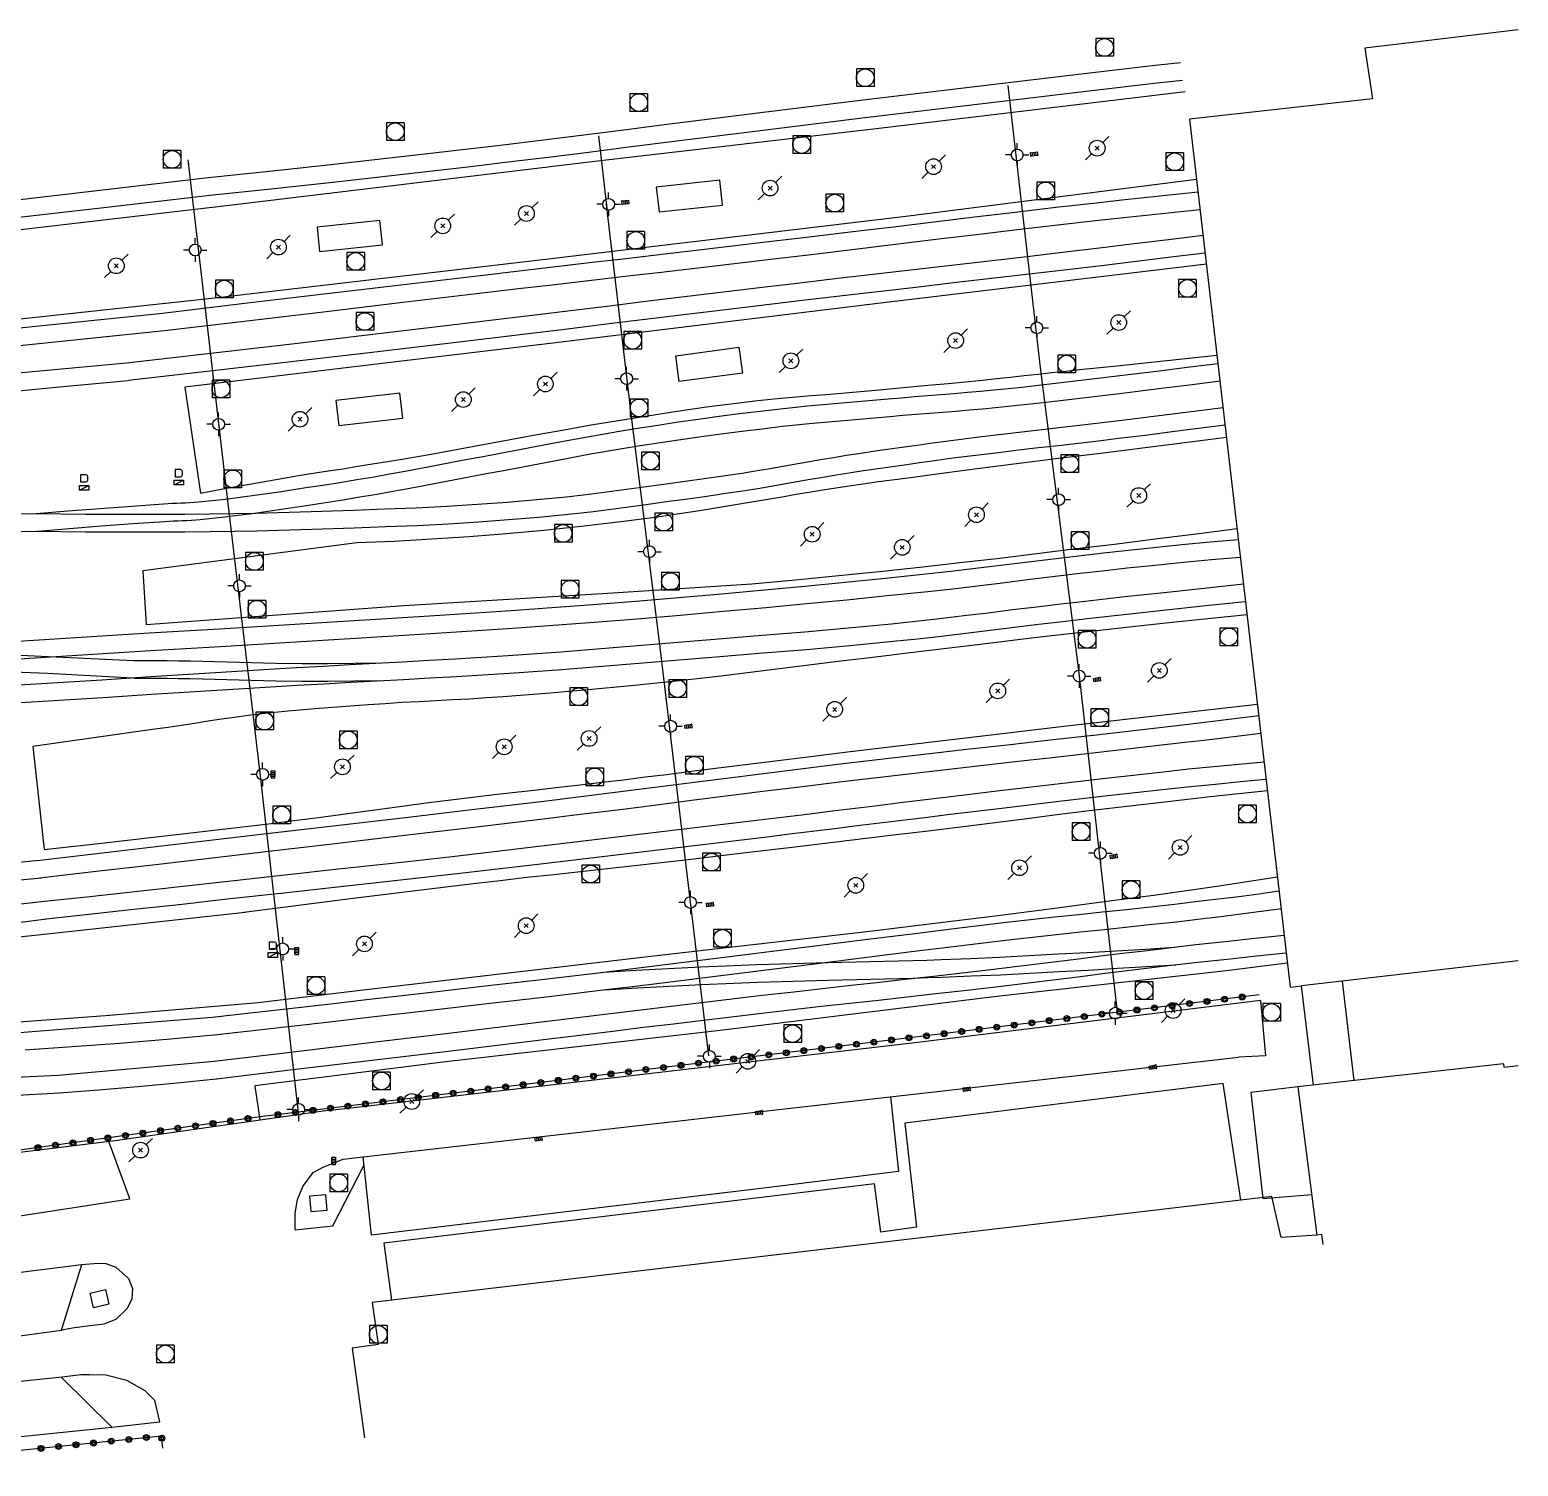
# Model space of a CAD drawing. Header units: millimetres. Extents: x 184000 to 185000, y 128098 to 129000.
# Drawn here: x 184873.6 to 185000, y 128729.7 to 128851.7 of the extents above; entities that cross this region are included whole.
import ezdxf

# ---------------------------------------------------------------- set-up
doc = ezdxf.new("R2010")
doc.units = ezdxf.units.MM
doc.layers.get('0').update_dxf_attribs({"linetype": 'CONTINUOUS'})
for name, color, linetype in [('W0006', 2, 'CONTINUOUS'), ('W0017', 7, 'CONTINUOUS'), ('W0101', 7, 'CONTINUOUS'), ('W0104', 1, 'CONTINUOUS'), ('W0323', 7, 'CONTINUOUS'), ('W0333', 7, 'CONTINUOUS'), ('W0401', 7, 'CONTINUOUS'), ('W0420', 7, 'CONTINUOUS'), ('W0438', 7, 'CONTINUOUS'), ('W0473', 7, 'CONTINUOUS'), ('W0610', 7, 'CONTINUOUS'), ('W0611', 7, 'CONTINUOUS'), ('W0700', 7, 'CONTINUOUS'), ('W0710', 7, 'CONTINUOUS'), ('W1102', 7, 'CONTINUOUS')]:
    doc.layers.add(name, color=color, linetype=linetype)

# ---------------------------------------------------------------- blocks, each defined once
blk = doc.blocks.new('T610')
for p, q in [((-0.500001, 0), (-1.000002, 0)), ((0, 0.500001), (0, 1.000002)), ((0.500001, 0), (1.000002, 0)), ((0, -0.500001), (0, -1.000002))]:
    blk.add_line(p, q)
blk.add_ellipse((0, 0), major_axis=(-0.353554, 0.353554), ratio=1, start_param=3.926990817, end_param=10.2101761242)
blk = doc.blocks.new('T473')
for p, q in [((-0.166667, 0.166667), (0.166667, -0.166667)), ((-0.166667, -0.166667), (0.166667, 0.166667)), ((0.500001, 0.500001), (1.000002, 1.000002)), ((-1.000002, -1.000002), (-0.500001, -0.500001))]:
    blk.add_line(p, q)
blk.add_ellipse((0, 0), major_axis=(0.471405, 0.471405), ratio=1, start_param=5.4977871438, end_param=11.780972451)
blk = doc.blocks.new('T420')
for p, q in [((0.75, 0.75), (-0.75, 0.75)), ((-0.75, 0.75), (-0.75, -0.75)), ((0.75, 0.75), (0.75, -0.75)), ((0.75, -0.75), (-0.75, -0.75))]:
    blk.add_line(p, q)
blk.add_ellipse((0, 0), major_axis=(-0.53, 0.53), ratio=1, start_param=3.926991, end_param=10.210176)
blk = doc.blocks.new('T401')
for p, q in [((-0.3, 0.3), (0, 0.3)), ((-0.3, -0.25), (-0.3, 0.3)), ((-0.3, 0.15), (0, 0.15)), ((-0.3, 0), (0, 0)), ((0, 0.3), (0, -0.25)), ((-0.3, -0.15), (0, -0.15)), ((-0.3, -0.25), (-0.3, -0.3)), ((-0.3, -0.3), (0, -0.3)), ((0, -0.3), (0, -0.25))]:
    blk.add_line(p, q)
blk = doc.blocks.new('T438')
for p, q in [((-0.4, 0.2), (0.4, 0.2)), ((-0.4, -0.2), (-0.4, 0.2)), ((0.15, 1.1), (-0.3, 1.1)), ((-0.3, 1.1), (-0.3, 0.5)), ((-0.3, 0.5), (0.15, 0.5)), ((0.3, 0.65), (0.3, 0.95)), ((0.4, 0.2), (0.4, -0.2))]:
    blk.add_line(p, q)
at = {"flags": 128}
for points in [[(-0.4, -0.2), (0.4, 0.2)], [(0.4, -0.2), (-0.4, -0.2)]]:
    blk.add_lwpolyline(points, dxfattribs=at)
for centre, major_axis, start_param, end_param in [((0.15, 0.95), (0.106, -0.106), 0.785398, 2.356194), ((0.15, 0.65), (0.106, 0.106), 3.926991, 5.497787)]:
    blk.add_ellipse(centre, major_axis=major_axis, ratio=1, start_param=start_param, end_param=end_param)
blk = doc.blocks.new('t323o')
at = {"color": 0, "linetype": 'Continuous'}
for radius in [0.25, 0.15]:
    blk.add_circle((0, 0), radius, dxfattribs=at)

msp = doc.modelspace()

# ---------------------------------------------------------------- linework, layer by layer
at = {"layer": 'W0006'}
for points in [[(184946.69, 128761.06), (184947.37, 128754.71), (184936.15, 128753.32), (184902.62, 128749.3), (184901.91, 128755.96)], [(184882.1, 128752.38), (184880.3, 128757.26)], [(184830.72, 128749.44), (184846.42, 128749.53), (184853.04, 128749.64), (184860.31, 128749.68), (184865.54, 128749.85), (184869.38, 128750.43), (184876.42, 128751.51), (184882.1, 128752.38)], [(184833.45, 128744.21), (184840.7, 128745.07), (184857.17, 128745.11), (184865.61, 128745.25), (184877.98, 128746.8)], [(184876.34, 128737.23), (184863.87, 128735.95), (184868.14, 128731.73), (184880.57, 128732.99)]]:
    msp.add_lwpolyline(points, dxfattribs=at)
at = {"layer": 'W0017'}
for points in [[(184899.11, 128759.91), (184921.52, 128762.49), (184948.75, 128765.65), (184968.92, 128768.12), (184978.11, 128769.25)], [(184978.11, 128769.24), (184978.54, 128764.54), (184976.23, 128764.42)], [(184901.91, 128755.96), (184976.23, 128764.42)], [(184899.11, 128759.91), (184880.85, 128757.32), (184865.29, 128755.41), (184864, 128755.23), (184862.03, 128755.15), (184857.4, 128755.07), (184841.2, 128755.1), (184828.43, 128755.03), (184793, 128754.85)], [(184896.13, 128749.76), (184896.14, 128751.17), (184896.32, 128752.32), (184896.79, 128753.42), (184897.66, 128754.62), (184898.56, 128755.09), (184900.2, 128755.74), (184901.91, 128755.96)], [(184831.99, 128739.06), (184839.11, 128739.71), (184846.55, 128739.96), (184860.78, 128739.95), (184866.33, 128740.01), (184872.51, 128740.72), (184876.29, 128741.23)]]:
    msp.add_lwpolyline(points, dxfattribs=at)
at = {"layer": 'W0101'}
for points in [[(185000, 128763.68), (184998.82, 128763.55), (184998.74, 128763.86), (184981.29, 128761.9), (184982.9, 128749.3)], [(184982.9, 128749.3), (184979.86, 128749.09), (184979.08, 128752.57), (184902.66, 128743.58), (184903.17, 128740.01), (184900.98, 128739.71), (184902.03, 128732.08)]]:
    msp.add_lwpolyline(points, dxfattribs=at)
at = {"layer": 'W0104'}
for points in [[(185000, 128851.66), (184986.98, 128850.11), (184987.63, 128845.8), (184972.09, 128844.07), (184980.63, 128770.35), (184981.59, 128770.46)], [(185000, 128772.6), (184981.59, 128770.46)], [(184982.6, 128762.05), (184981.59, 128770.46)], [(184986.08, 128762.44), (184985.07, 128770.86)], [(184976.44, 128752.26), (184974.94, 128762.19), (184947.92, 128758.82), (184948.9, 128749.98), (184945.88, 128749.55), (184945.34, 128753.67), (184903.67, 128748.62), (184904.31, 128743.77)], [(184981.29, 128761.9), (184977.3, 128761.42), (184978.3, 128752.42), (184982.46, 128752.74)]]:
    msp.add_lwpolyline(points, dxfattribs=at)
for points in [[(184932.19, 128838.88), (184926.8, 128838.29), (184927.03, 128836.19), (184932.42, 128836.78)], [(184903.32, 128835.48), (184897.99, 128834.91), (184898.21, 128832.84), (184903.54, 128833.41)], [(184928.45, 128823.98), (184933.82, 128824.7), (184934.11, 128822.51), (184928.74, 128821.79)], [(184905.02, 128820.81), (184899.59, 128820.18), (184899.84, 128818.05), (184905.27, 128818.67)]]:
    msp.add_lwpolyline(points, close=True, dxfattribs=at)
at = {"layer": 'W0323'}
for points in [[(184978, 128769.7), (184949.48, 128766.2), (184927.18, 128763.51), (184893.17, 128759.35)], [(184893.17, 128759.35), (184865.33, 128755.49), (184863.02, 128756.02), (184848.58, 128756.18), (184832.17, 128756.41), (184812.7, 128756.09), (184802.58, 128755.7), (184792.65, 128755.09), (184786.65, 128752.14)], [(184884.9, 128731.2), (184884.79, 128732.24), (184859.61, 128729.68)]]:
    msp.add_lwpolyline(points, dxfattribs=at)
at = {"layer": 'W0333'}
for points in [[(184899.32, 128750.08), (184901.98, 128755.26)], [(184896.13, 128749.76), (184899.32, 128750.08)], [(184877.98, 128746.8), (184879.36, 128746.91), (184880.05, 128746.9), (184880.9, 128746.57), (184881.98, 128745.62), (184882.31, 128744.78), (184882.27, 128743.86), (184881.82, 128743.03), (184880.9, 128742.14), (184879.89, 128741.73), (184878.71, 128741.6), (184877.38, 128741.42), (184876.29, 128741.23)], [(184876.29, 128741.23), (184878, 128746.8)], [(184876.28, 128737.22), (184880.57, 128732.99)], [(184884.63, 128733.44), (184884.2, 128735.27), (184883.4, 128736.09), (184881.82, 128736.96), (184880.06, 128737.42), (184878.66, 128737.45), (184877.93, 128737.43), (184876.34, 128737.23)], [(184880.57, 128732.99), (184884.63, 128733.44)]]:
    msp.add_lwpolyline(points, dxfattribs=at)
at = {"layer": 'W0420'}
for points in [[(184898.73, 128752.73), (184897.35, 128752.61), (184897.47, 128751.31), (184898.85, 128751.43)], [(184878.73, 128744.38), (184880.03, 128744.67), (184880.31, 128743.43), (184879, 128743.14)]]:
    msp.add_lwpolyline(points, close=True, dxfattribs=at)
at = {"layer": 'W0611'}
for points in [[(184956.64, 128846.92), (184959.38, 128823.22), (184962.72, 128796.79), (184965.93, 128768.23)], [(184922.62, 128836.48), (184921.92, 128842.67)], [(184887, 128840.63), (184890.23, 128812.87), (184893.15, 128788.3), (184896.36, 128759.94)], [(184931.27, 128764.52), (184927.15, 128798.99), (184924.67, 128819.05), (184922.58, 128836.82)]]:
    msp.add_lwpolyline(points, dxfattribs=at)
at = {"layer": 'W0700'}
for points in [[(184971.32, 128848.86), (184968.91, 128848.59), (184966.51, 128848.31), (184964.11, 128848.03), (184961.7, 128847.75), (184955.76, 128847.04), (184949.82, 128846.33), (184943.89, 128845.62), (184937.95, 128844.89), (184934.53, 128844.47), (184931.11, 128844.04), (184927.7, 128843.61), (184924.28, 128843.18), (184920.86, 128842.74), (184917.44, 128842.32), (184914.02, 128841.9), (184910.6, 128841.49), (184905.14, 128840.86), (184899.67, 128840.25), (184894.2, 128839.65), (184888.73, 128839.08)], [(184971.49, 128847.37), (184969.09, 128847.1), (184966.68, 128846.82), (184964.28, 128846.54), (184961.88, 128846.26), (184955.94, 128845.55), (184950, 128844.84), (184944.07, 128844.13), (184938.13, 128843.4), (184934.71, 128842.98), (184931.29, 128842.55), (184927.87, 128842.12), (184924.46, 128841.69), (184921.04, 128841.25), (184917.62, 128840.83), (184914.2, 128840.41), (184910.78, 128840), (184905.31, 128839.37), (184899.84, 128838.76), (184894.36, 128838.16), (184888.89, 128837.59)], [(184888.73, 128839.08), (184849.74, 128834.54), (184809.49, 128829.66), (184781.27, 128826.16), (184758.7, 128823.8), (184739.42, 128822.45), (184725.99, 128821.59), (184710.22, 128821.14), (184692.57, 128820.96), (184682.39, 128820.95), (184677.44, 128821.17)], [(184888.9, 128837.59), (184879.15, 128836.47), (184869.41, 128835.34), (184859.66, 128834.2), (184849.92, 128833.05), (184839.85, 128831.84), (184829.79, 128830.63), (184819.73, 128829.4), (184809.67, 128828.17), (184806.14, 128827.73), (184802.61, 128827.29), (184799.09, 128826.84), (184795.56, 128826.39), (184792.03, 128825.95), (184788.5, 128825.51), (184784.97, 128825.08), (184781.44, 128824.67)], [(184972.81, 128837.87), (184970.65, 128837.65), (184968.49, 128837.43), (184966.34, 128837.19), (184964.18, 128836.95), (184960.73, 128836.56), (184957.28, 128836.16), (184953.83, 128835.75), (184950.38, 128835.33), (184946.93, 128834.91), (184943.48, 128834.5), (184940.03, 128834.08), (184936.58, 128833.67), (184933.49, 128833.31), (184930.4, 128832.94), (184927.3, 128832.58), (184924.21, 128832.22), (184921.12, 128831.86), (184918.03, 128831.5), (184914.94, 128831.14), (184911.84, 128830.78), (184905.1, 128829.98), (184898.35, 128829.18), (184891.61, 128828.38), (184884.86, 128827.58)], [(184972.96, 128836.38), (184970.81, 128836.16), (184968.65, 128835.93), (184966.5, 128835.7), (184964.35, 128835.46), (184960.89, 128835.07), (184957.45, 128834.67), (184954, 128834.26), (184950.55, 128833.84), (184947.1, 128833.42), (184943.65, 128833.01), (184940.2, 128832.59), (184936.76, 128832.18), (184933.66, 128831.82), (184930.57, 128831.45), (184927.48, 128831.09), (184924.39, 128830.73), (184921.3, 128830.37), (184918.2, 128830.01), (184915.11, 128829.65), (184912.02, 128829.29), (184905.27, 128828.49), (184898.53, 128827.69), (184891.79, 128826.89), (184885.04, 128826.09)], [(184973.24, 128834.19), (184970.31, 128833.83), (184967.37, 128833.48), (184964.44, 128833.12), (184961.51, 128832.77), (184958.3, 128832.39), (184955.08, 128832.02), (184951.87, 128831.64), (184948.65, 128831.27), (184945.43, 128830.9), (184942.22, 128830.53), (184939, 128830.15), (184935.79, 128829.77), (184932.49, 128829.38), (184929.19, 128828.98), (184925.9, 128828.58), (184922.6, 128828.17), (184919.3, 128827.77), (184916, 128827.36), (184912.7, 128826.97), (184909.4, 128826.57), (184902.51, 128825.75), (184895.61, 128824.95), (184888.71, 128824.15), (184881.81, 128823.36)], [(184973.42, 128832.7), (184970.49, 128832.34), (184967.55, 128831.99), (184964.62, 128831.63), (184961.69, 128831.28), (184958.47, 128830.9), (184955.26, 128830.53), (184952.04, 128830.16), (184948.83, 128829.78), (184945.61, 128829.41), (184942.4, 128829.04), (184939.18, 128828.66), (184935.97, 128828.28), (184932.67, 128827.89), (184929.37, 128827.49), (184926.07, 128827.09), (184922.77, 128826.68), (184919.48, 128826.28), (184916.18, 128825.88), (184912.88, 128825.48), (184909.58, 128825.08), (184902.68, 128824.27), (184895.78, 128823.46), (184888.88, 128822.66), (184881.98, 128821.87)], [(184884.86, 128827.58), (184858.36, 128824.84), (184833.72, 128823.02), (184805.77, 128821.3), (184780, 128819.43), (184754.23, 128817.21), (184739.1, 128816.48), (184725.94, 128816.42), (184713.45, 128816.87), (184703.44, 128817.59), (184690.83, 128818.78), (184677.45, 128820.52)], [(184885.04, 128826.09), (184858.49, 128823.34), (184833.82, 128821.52), (184805.87, 128819.8), (184780.12, 128817.93), (184754.33, 128815.72), (184739.13, 128814.98), (184725.92, 128814.92), (184713.37, 128815.38), (184703.31, 128816.1), (184690.66, 128817.29), (184677.23, 128819.03)], [(184881.81, 128823.36), (184858.47, 128821.2), (184832.82, 128819.11), (184807.39, 128817.61), (184785.45, 128816.17), (184767.69, 128814.64), (184753.51, 128813.31), (184744.13, 128812.79), (184735.66, 128812.62), (184719.82, 128812.98), (184704.97, 128813.31), (184695.22, 128813.66), (184684.72, 128814.27), (184676.6, 128815.11)], [(184974.5, 128823.3), (184971.88, 128822.97), (184969.27, 128822.64), (184966.65, 128822.33), (184964.03, 128822.01), (184961.89, 128821.76), (184959.75, 128821.51), (184957.61, 128821.27), (184955.46, 128821.05), (184954.34, 128820.94), (184953.22, 128820.85), (184952.1, 128820.75), (184950.98, 128820.66), (184949.86, 128820.57), (184948.73, 128820.48), (184947.61, 128820.39), (184946.49, 128820.3), (184944.2, 128820.1), (184941.92, 128819.9), (184939.64, 128819.69), (184937.35, 128819.45), (184935.61, 128819.25), (184933.87, 128819.04), (184932.13, 128818.81), (184930.39, 128818.57), (184928.66, 128818.33), (184926.94, 128818.07), (184925.21, 128817.81), (184923.49, 128817.53), (184920.97, 128817.08), (184918.45, 128816.62), (184915.93, 128816.14), (184913.41, 128815.66), (184912.09, 128815.41), (184910.77, 128815.16), (184909.44, 128814.91), (184908.12, 128814.66), (184906.8, 128814.41), (184905.48, 128814.16), (184904.15, 128813.92), (184902.83, 128813.68), (184901.38, 128813.44), (184899.93, 128813.2), (184898.48, 128812.97), (184897.03, 128812.75), (184894.76, 128812.41), (184892.49, 128812.08), (184890.22, 128811.78), (184887.93, 128811.54), (184887.56, 128811.51), (184887.19, 128811.48), (184886.82, 128811.46), (184886.45, 128811.45), (184886.07, 128811.43), (184885.7, 128811.42), (184885.33, 128811.4), (184884.96, 128811.38), (184882.25, 128811.19), (184879.54, 128810.99), (184876.83, 128810.78), (184874.13, 128810.55)], [(184881.95, 128821.86), (184876.12, 128821.3), (184870.28, 128820.75), (184864.44, 128820.22), (184858.6, 128819.71), (184852.18, 128819.15), (184845.77, 128818.61), (184839.35, 128818.09), (184832.93, 128817.61), (184829.75, 128817.4), (184826.57, 128817.2), (184823.39, 128817.01), (184820.2, 128816.83), (184817.02, 128816.66), (184813.84, 128816.48), (184810.66, 128816.3), (184807.48, 128816.11), (184802, 128815.77), (184796.52, 128815.43), (184791.04, 128815.07), (184785.56, 128814.68), (184781.12, 128814.32)], [(184974.69, 128821.82), (184972.07, 128821.48), (184969.45, 128821.16), (184966.83, 128820.84), (184964.21, 128820.52), (184962.06, 128820.27), (184959.91, 128820.02), (184957.76, 128819.78), (184955.61, 128819.56), (184954.49, 128819.45), (184953.37, 128819.35), (184952.24, 128819.26), (184951.12, 128819.17), (184949.99, 128819.08), (184948.87, 128818.99), (184947.75, 128818.9), (184946.62, 128818.8), (184944.34, 128818.6), (184942.07, 128818.41), (184939.79, 128818.2), (184937.52, 128817.96), (184935.78, 128817.76), (184934.05, 128817.55), (184932.32, 128817.32), (184930.6, 128817.09), (184928.88, 128816.84), (184927.17, 128816.59), (184925.45, 128816.33), (184923.74, 128816.05), (184921.22, 128815.61), (184918.71, 128815.14), (184916.2, 128814.66), (184913.69, 128814.19), (184912.36, 128813.94), (184911.04, 128813.69), (184909.71, 128813.43), (184908.39, 128813.18), (184907.06, 128812.93), (184905.74, 128812.68), (184904.41, 128812.44), (184903.08, 128812.21), (184901.63, 128811.96), (184900.17, 128811.72), (184898.71, 128811.48), (184897.25, 128811.26), (184894.96, 128810.92), (184892.67, 128810.59), (184890.37, 128810.29), (184888.07, 128810.04), (184887.7, 128810.01), (184887.32, 128809.99), (184886.94, 128809.97), (184886.56, 128809.95), (184886.19, 128809.94), (184885.81, 128809.92), (184885.43, 128809.9), (184885.06, 128809.88), (184882.35, 128809.7), (184879.66, 128809.5), (184876.96, 128809.28), (184874.26, 128809.05)], [(184974.93, 128819.57), (184972.67, 128819.28), (184970.41, 128818.99), (184968.15, 128818.71), (184965.88, 128818.43), (184964.18, 128818.23), (184962.48, 128818.03), (184960.77, 128817.83), (184959.07, 128817.64), (184957.36, 128817.44), (184955.66, 128817.24), (184953.96, 128817.04), (184952.26, 128816.82), (184951.15, 128816.68), (184950.05, 128816.53), (184948.96, 128816.37), (184947.86, 128816.22), (184946.63, 128816.04), (184945.4, 128815.87), (184944.18, 128815.69), (184942.95, 128815.5), (184941.85, 128815.32), (184940.74, 128815.13), (184939.63, 128814.94), (184938.52, 128814.74), (184937.41, 128814.55), (184936.31, 128814.36), (184935.2, 128814.17), (184934.09, 128813.99), (184932.48, 128813.75), (184930.87, 128813.52), (184929.26, 128813.3), (184927.65, 128813.08), (184925.53, 128812.79), (184923.42, 128812.5), (184921.3, 128812.22), (184919.17, 128811.98), (184916.65, 128811.74), (184914.12, 128811.53), (184911.59, 128811.35), (184909.05, 128811.19), (184906.4, 128811.05), (184903.73, 128810.94), (184901.07, 128810.84), (184898.41, 128810.75), (184896.55, 128810.69), (184894.69, 128810.63), (184892.83, 128810.59), (184890.97, 128810.56), (184886.76, 128810.51), (184882.55, 128810.5), (184878.34, 128810.51), (184874.13, 128810.55)], [(184975.12, 128818.09), (184972.86, 128817.79), (184970.6, 128817.51), (184968.33, 128817.22), (184966.06, 128816.94), (184964.36, 128816.74), (184962.66, 128816.54), (184960.96, 128816.34), (184959.25, 128816.15), (184957.55, 128815.95), (184955.85, 128815.75), (184954.15, 128815.55), (184952.45, 128815.34), (184951.35, 128815.19), (184950.26, 128815.04), (184949.16, 128814.89), (184948.07, 128814.73), (184946.85, 128814.56), (184945.63, 128814.38), (184944.41, 128814.21), (184943.19, 128814.02), (184942.08, 128813.84), (184940.97, 128813.65), (184939.86, 128813.46), (184938.75, 128813.26), (184937.65, 128813.07), (184936.54, 128812.87), (184935.43, 128812.69), (184934.32, 128812.51), (184932.7, 128812.27), (184931.09, 128812.04), (184929.47, 128811.81), (184927.85, 128811.59), (184925.72, 128811.3), (184923.6, 128811.01), (184921.46, 128810.73), (184919.33, 128810.49), (184916.79, 128810.24), (184914.24, 128810.04), (184911.69, 128809.85), (184909.14, 128809.69), (184906.48, 128809.55), (184903.8, 128809.44), (184901.13, 128809.34), (184898.46, 128809.25), (184896.6, 128809.19), (184894.73, 128809.13), (184892.86, 128809.09), (184890.99, 128809.06), (184886.77, 128809.01), (184882.55, 128809), (184878.33, 128809.01), (184874.11, 128809.05)], [(184874.13, 128810.55), (184853.31, 128810.22), (184835.38, 128810.09), (184822.14, 128810.26), (184806.57, 128810.74), (184789.02, 128811.19), (184767.85, 128811.76), (184748.68, 128812.1), (184736.82, 128812.6)], [(184874.16, 128809.05), (184868.95, 128808.95)], [(184976.23, 128808.35), (184973.83, 128808.14), (184971.43, 128807.91), (184969.03, 128807.68), (184966.63, 128807.42), (184964.51, 128807.19), (184962.39, 128806.94), (184960.28, 128806.69), (184958.16, 128806.43), (184956.04, 128806.17), (184953.92, 128805.91), (184951.81, 128805.67), (184949.68, 128805.43), (184946.26, 128805.07), (184942.84, 128804.72), (184939.42, 128804.39), (184935.99, 128804.07), (184932.35, 128803.74), (184928.7, 128803.42), (184925.05, 128803.11), (184921.4, 128802.82), (184917.94, 128802.56), (184914.48, 128802.32), (184911.02, 128802.09), (184907.55, 128801.87), (184901.6, 128801.49), (184895.65, 128801.12), (184889.7, 128800.76), (184883.74, 128800.41)], [(184976.36, 128806.86), (184973.96, 128806.65), (184971.57, 128806.42), (184969.18, 128806.18), (184966.79, 128805.93), (184964.67, 128805.7), (184962.55, 128805.45), (184960.44, 128805.2), (184958.32, 128804.94), (184956.2, 128804.68), (184954.08, 128804.42), (184951.97, 128804.17), (184949.85, 128803.94), (184946.42, 128803.58), (184942.99, 128803.23), (184939.56, 128802.9), (184936.13, 128802.58), (184932.48, 128802.25), (184928.83, 128801.92), (184925.17, 128801.61), (184921.52, 128801.32), (184918.05, 128801.06), (184914.59, 128800.83), (184911.12, 128800.6), (184907.65, 128800.37), (184901.7, 128799.99), (184895.74, 128799.62), (184889.79, 128799.26), (184883.83, 128798.91)], [(184976.67, 128804.57), (184973.3, 128804.22), (184969.94, 128803.86), (184966.58, 128803.5), (184963.22, 128803.12), (184961.16, 128802.88), (184959.11, 128802.64), (184957.05, 128802.39), (184954.99, 128802.13), (184952.93, 128801.89), (184950.88, 128801.64), (184948.82, 128801.41), (184946.76, 128801.19), (184943.09, 128800.84), (184939.42, 128800.52), (184935.75, 128800.21), (184932.08, 128799.91), (184927.61, 128799.54), (184923.15, 128799.17), (184918.69, 128798.82), (184914.22, 128798.5), (184911.97, 128798.35), (184909.73, 128798.21), (184907.48, 128798.09), (184905.23, 128797.97), (184902.99, 128797.85), (184900.74, 128797.73), (184898.5, 128797.6), (184896.25, 128797.47), (184892.12, 128797.22), (184887.98, 128796.96), (184883.85, 128796.7), (184879.72, 128796.43)], [(184976.82, 128803.08), (184973.46, 128802.73), (184970.1, 128802.37), (184966.75, 128802), (184963.39, 128801.63), (184961.33, 128801.39), (184959.27, 128801.15), (184957.21, 128800.9), (184955.15, 128800.64), (184953.09, 128800.39), (184951.03, 128800.15), (184948.97, 128799.92), (184946.91, 128799.7), (184943.23, 128799.34), (184939.56, 128799.02), (184935.88, 128798.72), (184932.2, 128798.42), (184927.73, 128798.04), (184923.26, 128797.67), (184918.79, 128797.32), (184914.32, 128797), (184912.07, 128796.85), (184909.83, 128796.72), (184907.58, 128796.59), (184905.33, 128796.47), (184903.08, 128796.35), (184900.83, 128796.23), (184898.59, 128796.1), (184896.34, 128795.97), (184892.21, 128795.72), (184888.08, 128795.47), (184883.94, 128795.2), (184879.81, 128794.94)], [(184883.74, 128800.41), (184851.65, 128798.39), (184829.77, 128796.94), (184808.54, 128795.7), (184787.05, 128794.46), (184763.05, 128792.95), (184749.81, 128792.36), (184738.81, 128792.22), (184727.85, 128792.58), (184713.61, 128793.64)], [(184883.83, 128798.91), (184851.75, 128796.89), (184829.87, 128795.44), (184808.62, 128794.2), (184787.14, 128792.97), (184763.13, 128791.45), (184749.86, 128790.86), (184738.8, 128790.72), (184727.77, 128791.08), (184713.47, 128792.15)], [(184882.43, 128798.08), (184867.92, 128798.75), (184863.02, 128798.77), (184856.76, 128798.71)], [(184903.3, 128797.87), (184901.1, 128797.84), (184898.89, 128797.83), (184896.69, 128797.83), (184894.49, 128797.85), (184893.45, 128797.87), (184892.42, 128797.89), (184891.38, 128797.92), (184890.35, 128797.95), (184889.31, 128797.98), (184888.28, 128798.01), (184887.24, 128798.03), (184886.21, 128798.05), (184885.26, 128798.07), (184884.32, 128798.07), (184883.38, 128798.08), (184882.43, 128798.08)], [(184882.33, 128796.59), (184878.72, 128796.81), (184875.11, 128796.99), (184871.5, 128797.14), (184867.88, 128797.25), (184866.67, 128797.27), (184865.45, 128797.28), (184864.24, 128797.27), (184863.02, 128797.27), (184861.46, 128797.26), (184859.9, 128797.25), (184858.34, 128797.23), (184856.78, 128797.21)], [(184903.32, 128796.37), (184901.11, 128796.34), (184898.9, 128796.33), (184896.69, 128796.33), (184894.47, 128796.35), (184893.44, 128796.37), (184892.4, 128796.39), (184891.36, 128796.42), (184890.33, 128796.45), (184889.29, 128796.48), (184888.26, 128796.51), (184887.22, 128796.53), (184886.18, 128796.55), (184885.25, 128796.57), (184884.31, 128796.57), (184883.37, 128796.58), (184882.43, 128796.58)], [(184879.72, 128796.43), (184861.47, 128795.32), (184836.56, 128793.71), (184812.83, 128792.34), (184795.59, 128791.15), (184775.03, 128789.83), (184751.63, 128788.41), (184740.07, 128787.87), (184728.25, 128787.44), (184715.62, 128787.69), (184705.2, 128788.3), (184698.48, 128789.01), (184694.01, 128789.38)], [(184879.81, 128794.94), (184861.57, 128793.83), (184836.65, 128792.22), (184812.92, 128790.85), (184795.69, 128789.65), (184775.12, 128788.33), (184751.71, 128786.91), (184740.13, 128786.37), (184728.26, 128785.94), (184715.56, 128786.19), (184705.08, 128786.8), (184698.34, 128787.51), (184693.9, 128787.89)], [(184977.96, 128793.39), (184976.35, 128793.19), (184974.73, 128793), (184973.12, 128792.81), (184971.5, 128792.62), (184967.84, 128792.19), (184964.17, 128791.77), (184960.51, 128791.36), (184956.84, 128790.94), (184953.18, 128790.53), (184949.51, 128790.11), (184945.85, 128789.69), (184942.19, 128789.26), (184939.04, 128788.87), (184935.89, 128788.48), (184932.75, 128788.09), (184929.6, 128787.69), (184926.45, 128787.29), (184923.31, 128786.89), (184920.16, 128786.5), (184917.02, 128786.11), (184911.13, 128785.41), (184905.24, 128784.72), (184899.36, 128784.03), (184893.47, 128783.35), (184888.66, 128782.78), (184883.85, 128782.22), (184879.04, 128781.66), (184874.23, 128781.1)], [(184978.14, 128791.9), (184976.53, 128791.7), (184974.91, 128791.51), (184973.29, 128791.32), (184971.68, 128791.13), (184968.01, 128790.7), (184964.35, 128790.28), (184960.68, 128789.87), (184957.02, 128789.46), (184953.36, 128789.04), (184949.69, 128788.62), (184946.03, 128788.2), (184942.37, 128787.77), (184939.22, 128787.38), (184936.07, 128786.99), (184932.93, 128786.6), (184929.78, 128786.2), (184926.63, 128785.8), (184923.49, 128785.4), (184920.34, 128785.01), (184917.2, 128784.62), (184911.31, 128783.92), (184905.42, 128783.23), (184899.53, 128782.54), (184893.64, 128781.86), (184888.84, 128781.29), (184884.03, 128780.73), (184879.22, 128780.17), (184874.41, 128779.61)], [(184978.41, 128789.48), (184976.28, 128789.28), (184974.14, 128789.08), (184972.01, 128788.86), (184969.87, 128788.63), (184965.24, 128788.12), (184960.6, 128787.58), (184955.97, 128787.02), (184951.34, 128786.47), (184949.43, 128786.24), (184947.51, 128786), (184945.6, 128785.77), (184943.68, 128785.53), (184941.77, 128785.3), (184939.85, 128785.06), (184937.94, 128784.83), (184936.02, 128784.6), (184929.38, 128783.8), (184922.74, 128783), (184916.1, 128782.22), (184909.45, 128781.44), (184904.64, 128780.9), (184899.82, 128780.37), (184895.01, 128779.84), (184890.19, 128779.31), (184886.36, 128778.88), (184882.52, 128778.46), (184878.68, 128778.04), (184874.85, 128777.62)], [(184978.55, 128787.99), (184976.42, 128787.79), (184974.29, 128787.58), (184972.16, 128787.37), (184970.03, 128787.14), (184965.4, 128786.63), (184960.77, 128786.09), (184956.15, 128785.53), (184951.52, 128784.98), (184949.61, 128784.75), (184947.69, 128784.52), (184945.77, 128784.28), (184943.86, 128784.05), (184941.94, 128783.81), (184940.03, 128783.57), (184938.11, 128783.34), (184936.2, 128783.11), (184929.56, 128782.31), (184922.91, 128781.51), (184916.27, 128780.73), (184909.62, 128779.95), (184904.81, 128779.41), (184899.99, 128778.87), (184895.17, 128778.35), (184890.36, 128777.82), (184886.52, 128777.39), (184882.68, 128776.97), (184878.85, 128776.55), (184875.01, 128776.13)], [(184874.4, 128781.11), (184868.54, 128780.54)], [(184874.55, 128779.62), (184868.68, 128779.04)], [(184874.85, 128777.62), (184855, 128775.4), (184842.85, 128774.53), (184832.54, 128774.09), (184819.09, 128773.59), (184804.93, 128773.62), (184794.22, 128773.84), (184778.71, 128774.43), (184760.05, 128775.18), (184738.81, 128776.17), (184720.14, 128776.89)], [(184979.68, 128778.5), (184977.97, 128778.27), (184976.26, 128778.04), (184974.55, 128777.82), (184972.83, 128777.62), (184970.8, 128777.38), (184968.77, 128777.16), (184966.73, 128776.94), (184964.69, 128776.72), (184962.66, 128776.51), (184960.62, 128776.3), (184958.59, 128776.08), (184956.55, 128775.85), (184952.54, 128775.37), (184948.52, 128774.87), (184944.51, 128774.37), (184940.5, 128773.87), (184938.23, 128773.58), (184935.96, 128773.3), (184933.69, 128773.01), (184931.42, 128772.73), (184929.15, 128772.44), (184926.88, 128772.16), (184924.6, 128771.88), (184922.33, 128771.61), (184917.3, 128771.01), (184912.26, 128770.43), (184907.22, 128769.85), (184902.18, 128769.27), (184898.9, 128768.89), (184895.63, 128768.52), (184892.35, 128768.15), (184889.08, 128767.77)], [(184979.89, 128777.01), (184978.17, 128776.78), (184976.45, 128776.55), (184974.73, 128776.34), (184973.01, 128776.13), (184970.98, 128775.89), (184968.94, 128775.67), (184966.91, 128775.45), (184964.87, 128775.23), (184962.83, 128775.02), (184960.8, 128774.81), (184958.76, 128774.59), (184956.72, 128774.35), (184952.71, 128773.88), (184948.7, 128773.38), (184944.69, 128772.88), (184940.68, 128772.38), (184938.41, 128772.09), (184936.14, 128771.81), (184933.87, 128771.52), (184931.6, 128771.24), (184929.33, 128770.95), (184927.06, 128770.67), (184924.78, 128770.39), (184922.51, 128770.12), (184917.47, 128769.52), (184912.43, 128768.94), (184907.39, 128768.36), (184902.35, 128767.78), (184899.07, 128767.4), (184895.8, 128767.03), (184892.52, 128766.66), (184889.25, 128766.28)], [(184875.04, 128776.13), (184870.08, 128775.5)], [(184980.12, 128774.74), (184977.62, 128774.48), (184975.11, 128774.21), (184972.61, 128773.94), (184970.11, 128773.65), (184968.25, 128773.43), (184966.38, 128773.21), (184964.52, 128772.98), (184962.66, 128772.74), (184960.79, 128772.51), (184958.93, 128772.28), (184957.06, 128772.05), (184955.2, 128771.82), (184952.78, 128771.54), (184950.35, 128771.27), (184947.93, 128771), (184945.5, 128770.73), (184943.08, 128770.47), (184940.65, 128770.2), (184938.23, 128769.92), (184935.8, 128769.64), (184933.22, 128769.34), (184930.65, 128769.03), (184928.07, 128768.72), (184925.49, 128768.41), (184922.92, 128768.09), (184920.34, 128767.78), (184917.77, 128767.46), (184915.19, 128767.15), (184908.71, 128766.37), (184902.23, 128765.59), (184895.74, 128764.82), (184889.26, 128764.04)], [(184980.27, 128773.25), (184977.77, 128772.99), (184975.28, 128772.72), (184972.78, 128772.45), (184970.28, 128772.16), (184968.42, 128771.94), (184966.55, 128771.72), (184964.69, 128771.49), (184962.83, 128771.25), (184960.97, 128771.02), (184959.1, 128770.79), (184957.24, 128770.56), (184955.38, 128770.34), (184952.95, 128770.05), (184950.53, 128769.78), (184948.1, 128769.51), (184945.68, 128769.24), (184943.25, 128768.98), (184940.82, 128768.71), (184938.4, 128768.43), (184935.98, 128768.15), (184933.4, 128767.85), (184930.82, 128767.54), (184928.25, 128767.23), (184925.67, 128766.92), (184923.1, 128766.6), (184920.52, 128766.29), (184917.94, 128765.97), (184915.37, 128765.66), (184908.89, 128764.88), (184902.4, 128764.1), (184895.92, 128763.33), (184889.44, 128762.55)], [(184970.83, 128773.73), (184968.35, 128773.57), (184965.88, 128773.42), (184963.4, 128773.28), (184960.92, 128773.15), (184958.44, 128773.02), (184955.95, 128772.89), (184953.47, 128772.77), (184950.98, 128772.68), (184949.78, 128772.63), (184948.58, 128772.6), (184947.38, 128772.57), (184946.18, 128772.54), (184944.98, 128772.52), (184943.77, 128772.49), (184942.57, 128772.46), (184941.37, 128772.43), (184939.36, 128772.37), (184937.34, 128772.31), (184935.33, 128772.25), (184933.32, 128772.17), (184930.57, 128772.05), (184927.83, 128771.92), (184925.09, 128771.77), (184922.35, 128771.61)], [(184970.93, 128772.23), (184968.45, 128772.08), (184965.96, 128771.93), (184963.48, 128771.78), (184961, 128771.65), (184958.51, 128771.52), (184956.02, 128771.39), (184953.53, 128771.28), (184951.04, 128771.18), (184949.84, 128771.14), (184948.63, 128771.1), (184947.43, 128771.07), (184946.23, 128771.04), (184945.02, 128771.02), (184943.82, 128770.99), (184942.62, 128770.96), (184941.42, 128770.93), (184939.41, 128770.87), (184937.4, 128770.82), (184935.39, 128770.75), (184933.38, 128770.67), (184930.64, 128770.55), (184927.91, 128770.42), (184925.17, 128770.27), (184922.44, 128770.11)], [(184889.08, 128767.77), (184873.1, 128766.51), (184860.31, 128765.9), (184842.86, 128765.77), (184829.94, 128765.94), (184810.48, 128766.33), (184786.74, 128766.73), (184757.2, 128767.37), (184728.59, 128767.96), (184705.33, 128768.29), (184694.41, 128768.59), (184680.16, 128769.09)], [(184889.22, 128766.28), (184885.22, 128765.92), (184881.21, 128765.58), (184877.2, 128765.28), (184873.19, 128765.01)], [(184889.26, 128764.04), (184876.01, 128762.87), (184859.65, 128762.1), (184842.56, 128761.92), (184829.82, 128762.14), (184805.8, 128762.66), (184783.64, 128762.91), (184755.35, 128763.55), (184728.2, 128764.2), (184706.36, 128764.58), (184678.19, 128765.36)], [(184889.42, 128762.55), (184886.1, 128762.2), (184882.77, 128761.89), (184879.44, 128761.61), (184876.11, 128761.37), (184872.01, 128761.12)]]:
    msp.add_lwpolyline(points, dxfattribs=at)
at = {"layer": 'W0710'}
for points in [[(184971.72, 128846.39), (184965.83, 128845.7), (184945.95, 128843.3), (184921.58, 128840.47), (184890.78, 128836.77)], [(184889.3, 128828.91), (184917.4, 128832.17), (184948, 128835.84), (184972.68, 128838.99)], [(184890.78, 128836.77), (184871.36, 128834.51), (184847.5, 128831.63), (184824.3, 128828.86), (184809.18, 128827.06), (184800, 128825.92)], [(184973.52, 128831.76), (184945.39, 128828.38), (184918.48, 128825.12), (184906.11, 128823.64), (184886.76, 128821.32)], [(184800.58, 128821.76), (184804.72, 128821.93), (184818.34, 128822.87), (184835.6, 128824.04), (184848.33, 128824.87), (184863.84, 128826.14), (184889.3, 128828.91)], [(184888.08, 128812.32), (184889.85, 128812.65), (184891.61, 128812.97), (184893.38, 128813.28), (184895.14, 128813.59), (184896.4, 128813.8), (184897.66, 128814), (184898.92, 128814.2), (184900.18, 128814.39), (184901.44, 128814.59), (184902.7, 128814.79), (184903.96, 128814.99), (184905.22, 128815.2), (184907.52, 128815.6), (184909.81, 128816.01), (184912.1, 128816.43), (184914.39, 128816.86), (184916.68, 128817.28), (184918.97, 128817.7), (184921.26, 128818.1), (184923.55, 128818.49), (184926.06, 128818.89), (184928.56, 128819.28), (184931.07, 128819.64), (184933.59, 128819.96), (184935.18, 128820.15), (184936.77, 128820.31), (184938.37, 128820.46), (184939.96, 128820.6), (184941.56, 128820.73), (184943.15, 128820.87), (184944.75, 128821), (184946.34, 128821.15), (184948.09, 128821.31), (184949.85, 128821.47), (184951.6, 128821.63), (184953.35, 128821.8), (184954.52, 128821.92), (184955.7, 128822.04), (184956.87, 128822.17), (184958.05, 128822.29), (184959.22, 128822.42), (184960.39, 128822.55), (184961.57, 128822.68), (184962.74, 128822.8), (184965.66, 128823.11), (184968.58, 128823.42), (184971.5, 128823.72), (184974.41, 128824.03)], [(184886.76, 128821.32), (184888.08, 128812.32)], [(184975.22, 128817.03), (184972.55, 128816.7), (184969.88, 128816.36), (184967.2, 128816.03), (184964.53, 128815.69), (184960.95, 128815.25), (184957.38, 128814.8), (184953.81, 128814.35), (184950.23, 128813.88), (184947.95, 128813.57), (184945.67, 128813.26), (184943.39, 128812.93), (184941.12, 128812.58), (184940.25, 128812.45), (184939.39, 128812.3), (184938.52, 128812.16), (184937.66, 128812.01), (184936.79, 128811.86), (184935.93, 128811.71), (184935.06, 128811.57), (184934.2, 128811.43), (184932.33, 128811.12), (184930.46, 128810.81), (184928.58, 128810.52), (184926.71, 128810.25), (184923.56, 128809.85), (184920.41, 128809.48), (184917.25, 128809.15), (184914.09, 128808.86), (184910.91, 128808.61), (184907.73, 128808.4), (184904.54, 128808.22), (184901.36, 128808.09)], [(184934.92, 128804.6), (184938.62, 128804.95), (184942.31, 128805.31), (184946, 128805.69), (184949.69, 128806.09), (184952.83, 128806.44), (184955.97, 128806.8), (184959.11, 128807.18), (184962.24, 128807.57), (184965.71, 128807.99), (184969.18, 128808.43), (184972.65, 128808.87), (184976.12, 128809.32)], [(184901.36, 128808.09), (184883.2, 128805.72), (184883.48, 128801.16), (184905.37, 128802.77), (184922.24, 128803.79), (184934.92, 128804.6)], [(184976.97, 128801.98), (184973.64, 128801.65), (184970.32, 128801.3), (184967, 128800.94), (184963.68, 128800.57), (184958.88, 128800.02), (184954.08, 128799.44), (184949.29, 128798.86), (184944.49, 128798.28), (184942.46, 128798.03), (184940.43, 128797.78), (184938.39, 128797.53), (184936.36, 128797.27), (184934.33, 128797.02), (184932.3, 128796.78), (184930.26, 128796.55), (184928.23, 128796.32), (184924.63, 128795.96), (184921.02, 128795.62), (184917.41, 128795.3), (184913.8, 128795.02), (184912.37, 128794.92), (184910.94, 128794.83), (184909.5, 128794.75), (184908.07, 128794.67), (184906.63, 128794.6), (184905.2, 128794.52), (184903.77, 128794.43), (184902.33, 128794.33), (184900.06, 128794.17), (184897.8, 128793.99), (184895.53, 128793.79), (184893.27, 128793.56), (184892.13, 128793.42), (184890.99, 128793.27), (184889.86, 128793.11), (184888.73, 128792.94), (184887.59, 128792.76), (184886.46, 128792.59), (184885.33, 128792.42), (184884.2, 128792.26), (184881.61, 128791.89), (184879.02, 128791.52), (184876.43, 128791.16), (184873.84, 128790.8)], [(184874.8, 128782.05), (184879.69, 128782.59), (184884.58, 128783.14), (184889.47, 128783.71), (184894.36, 128784.3), (184896.24, 128784.54), (184898.11, 128784.78), (184899.99, 128785.03), (184901.86, 128785.28), (184903.74, 128785.54), (184905.61, 128785.79), (184907.49, 128786.03), (184909.36, 128786.27), (184911.19, 128786.49), (184913.02, 128786.71), (184914.85, 128786.92), (184916.68, 128787.13), (184918.51, 128787.34), (184920.34, 128787.55), (184922.17, 128787.77), (184924, 128787.98), (184925.84, 128788.21), (184927.69, 128788.43), (184929.53, 128788.66), (184931.37, 128788.89), (184933.22, 128789.13), (184935.06, 128789.36), (184936.9, 128789.58), (184938.75, 128789.81), (184943.05, 128790.33), (184947.35, 128790.85), (184951.65, 128791.37), (184955.95, 128791.87), (184961.42, 128792.51), (184966.9, 128793.14), (184972.37, 128793.76), (184977.85, 128794.38)], [(184873.84, 128790.8), (184874.8, 128782.05)], [(184978.7, 128787.02), (184976.27, 128786.77), (184973.85, 128786.51), (184971.43, 128786.25), (184969.01, 128785.97), (184966.28, 128785.65), (184963.55, 128785.32), (184960.81, 128784.99), (184958.08, 128784.64), (184955.35, 128784.3), (184952.62, 128783.96), (184949.89, 128783.62), (184947.16, 128783.29), (184942.75, 128782.75), (184938.33, 128782.22), (184933.92, 128781.7), (184929.5, 128781.18), (184927.22, 128780.92), (184924.94, 128780.67), (184922.66, 128780.41), (184920.37, 128780.16), (184918.09, 128779.91), (184915.81, 128779.66), (184913.53, 128779.4), (184911.25, 128779.13), (184906.37, 128778.54), (184901.5, 128777.94), (184896.63, 128777.33), (184891.76, 128776.7)], [(184892.98, 128769.07), (184901.19, 128770.04), (184909.41, 128771), (184917.63, 128771.97), (184925.84, 128772.93), (184929.06, 128773.3), (184932.29, 128773.67), (184935.51, 128774.04), (184938.73, 128774.41), (184941.95, 128774.78), (184945.17, 128775.15), (184948.39, 128775.54), (184951.61, 128775.93), (184956.02, 128776.48), (184960.43, 128777.04), (184964.84, 128777.62), (184969.25, 128778.21), (184971.82, 128778.58), (184974.4, 128778.95), (184976.97, 128779.33), (184979.54, 128779.72)], [(184891.88, 128776.71), (184876.11, 128774.97), (184861.04, 128773.35), (184852.11, 128772.6)], [(184980.39, 128772.39), (184975.21, 128771.76), (184955.73, 128769.56), (184932.23, 128766.68), (184908.93, 128764.02), (184892.71, 128761.97)], [(184852.41, 128766.66), (184864.89, 128766.85), (184880.02, 128767.94), (184892.98, 128769.07)], [(184892.71, 128761.95), (184893.13, 128759.1)]]:
    msp.add_lwpolyline(points, dxfattribs=at)
at = {"layer": 'W1102'}
msp.add_lwpolyline([(184983.42, 128748.5), (184983.33, 128749.35), (184982.9, 128749.3)], dxfattribs=at)

# ---------------------------------------------------------------- block references
at = {"layer": 'W0323'}
for p, rotation in [((184969.11, 128768.6), 186.9907493157455), ((184970.6, 128768.79), 186.9907493157455), ((184972.08, 128768.97), 186.9907493157455), ((184973.57, 128769.15), 186.9907493157455), ((184975.06, 128769.33), 186.9907493157455), ((184976.55, 128769.52), 186.9907493157455), ((184958.69, 128767.33), 186.9907493157455), ((184960.17, 128767.51), 186.9907493157455), ((184961.66, 128767.69), 186.9907493157455), ((184963.15, 128767.87), 186.9907493157455), ((184964.64, 128768.06), 186.9907493157455), ((184966.13, 128768.24), 186.9907493157455), ((184967.62, 128768.42), 186.9907493157455), ((184948.26, 128766.05), 186.8737761938362), ((184949.75, 128766.23), 186.9907493157455), ((184951.24, 128766.41), 186.9907493157455), ((184952.73, 128766.6), 186.9907493157455), ((184954.22, 128766.78), 186.9907493157455), ((184955.71, 128766.96), 186.9907493157455), ((184957.2, 128767.14), 186.9907493157455), ((184937.84, 128764.79), 186.8737761938362), ((184939.33, 128764.97), 186.8737761938362), ((184940.82, 128765.15), 186.8737761938362), ((184942.31, 128765.33), 186.8737761938362), ((184943.8, 128765.51), 186.8737761938362), ((184945.28, 128765.69), 186.8737761938362), ((184946.77, 128765.87), 186.8737761938362), ((184927.41, 128763.54), 186.8737761938362), ((184928.9, 128763.72), 186.8737761938362), ((184930.39, 128763.9), 186.8737761938362), ((184931.88, 128764.08), 186.8737761938362), ((184933.37, 128764.26), 186.8737761938362), ((184934.86, 128764.43), 186.8737761938362), ((184936.35, 128764.61), 186.8737761938362), ((184916.99, 128762.26), 186.9736051786143), ((184918.48, 128762.45), 186.9736051786143), ((184919.97, 128762.63), 186.9736051786143), ((184921.46, 128762.81), 186.9736051786143), ((184922.95, 128762.99), 186.9736051786143), ((184924.44, 128763.17), 186.9736051786143), ((184925.92, 128763.36), 186.9736051786143), ((184906.57, 128760.99), 186.9736051786143), ((184908.06, 128761.17), 186.9736051786143), ((184909.55, 128761.35), 186.9736051786143), ((184911.04, 128761.53), 186.9736051786143), ((184912.52, 128761.72), 186.9736051786143), ((184914.01, 128761.9), 186.9736051786143), ((184915.5, 128762.08), 186.9736051786143), ((184896.15, 128759.71), 186.9736051786143), ((184897.64, 128759.9), 186.9736051786143), ((184899.12, 128760.08), 186.9736051786143), ((184900.61, 128760.26), 186.9736051786143), ((184902.1, 128760.44), 186.9736051786143), ((184903.59, 128760.62), 186.9736051786143), ((184905.08, 128760.81), 186.9736051786143), ((184886.17, 128758.38), 187.898020183163), ((184887.66, 128758.58), 187.898020183163), ((184889.15, 128758.79), 187.898020183163), ((184890.63, 128759), 187.898020183163), ((184892.12, 128759.2), 187.898020183163), ((184894.66, 128759.53), 186.9736051786143), ((184877.26, 128757.14), 187.898020183163), ((184878.75, 128757.35), 187.898020183163), ((184880.23, 128757.55), 187.898020183163), ((184881.72, 128757.76), 187.898020183163), ((184883.2, 128757.97), 187.898020183163), ((184884.69, 128758.17), 187.898020183163), ((184874.29, 128756.73), 187.898020183163), ((184875.77, 128756.94), 187.898020183163), ((184882, 128731.95), 185.8123468076279), ((184883.49, 128732.11), 185.8123468076279), ((184884.81, 128732.05), 95.91420506350303), ((184874.54, 128731.19), 185.8123468076279), ((184876.03, 128731.35), 185.8123468076279), ((184877.52, 128731.5), 185.8123468076279), ((184879.01, 128731.65), 185.8123468076279), ((184880.51, 128731.8), 185.8123468076279)]:
    msp.add_blockref('t323o', p, dxfattribs=dict(at, rotation=rotation))
at = {"layer": 'W0401'}
for p, rotation in [((184958.89, 128840.96), 277.1414793671471), ((184924.18, 128836.86), 276.0019784173464), ((184964.21, 128796.63), 101.0443332423952), ((184929.52, 128792.65), 97.09162080743874), ((184965.63, 128781.61), 99.40877614374395), ((184931.36, 128777.52), 97.09162080743874), ((184968.95, 128763.71), 99.6851529183194), ((184953.15, 128761.84), 97.15779168011792), ((184935.51, 128759.84), 97.07705884412837), ((184916.79, 128757.62), 96.989222611402)]:
    msp.add_blockref('T401', p, dxfattribs=dict(at, rotation=rotation))
for p in [(184894.4, 128788.44), (184896.4, 128773.44), (184899.55, 128755.61)]:
    msp.add_blockref('T401', p, dxfattribs=at)
at = {"layer": 'W0420'}
for p in [(184964.87, 128850.16), (184944.54, 128847.59), (184925.31, 128845.48), (184904.63, 128843.01), (184939.14, 128841.92), (184885.68, 128840.66), (184970.83, 128840.45), (184959.86, 128837.98), (184941.96, 128836.94), (184925.06, 128833.77), (184901.27, 128831.99), (184890.1, 128829.65), (184971.91, 128829.7), (184902.05, 128826.89), (184924.79, 128825.3), (184961.65, 128823.27), (184889.82, 128821.16), (184925.33, 128819.55), (184926.29, 128815.05), (184961.91, 128814.81), (184890.83, 128813.52), (184927.43, 128809.85), (184918.89, 128808.89), (184962.77, 128808.27), (184892.67, 128806.52), (184928, 128804.81), (184919.48, 128804.15), (184892.88, 128802.45), (184963.38, 128799.91), (184975.42, 128800.1), (184920.2, 128795.02), (184928.6, 128795.72), (184964.45, 128793.24), (184893.53, 128792.96), (184900.64, 128791.36), (184921.57, 128788.21), (184930.02, 128789.2), (184894.98, 128784.97), (184977, 128785.07), (184962.88, 128783.56), (184931.48, 128780.98), (184921.22, 128779.97), (184967.12, 128778.63), (184932.42, 128774.5), (184897.9, 128770.49), (184968.22, 128770.07), (184979.05, 128768.21), (184938.37, 128766.41), (184903.46, 128762.4), (184899.83, 128753.74), (184903.19, 128740.87), (184885.1, 128739.2)]:
    msp.add_blockref('T420', p, dxfattribs=at)
at = {"layer": 'W0438'}
for p in [(184886.25, 128813.21), (184878.21, 128812.77), (184894.23, 128773.09)]:
    msp.add_blockref('T438', p, dxfattribs=at)
at = {"layer": 'W0473'}
for p in [(184964.24, 128841.61), (184950.35, 128840.04), (184936.46, 128838.22), (184915.77, 128836.06), (184908.66, 128835.01), (184894.71, 128833.21), (184880.94, 128831.62), (184966.07, 128826.8), (184952.22, 128825.27), (184938.23, 128823.55), (184917.38, 128821.58), (184910.41, 128820.26), (184896.54, 128818.59), (184967.77, 128812.11), (184953.99, 128810.48), (184940.04, 128808.82), (184947.69, 128807.71), (184969.52, 128797.26), (184955.8, 128795.52), (184941.95, 128793.95), (184913.88, 128790.77), (184921.09, 128791.48), (184900.14, 128789.07), (184971.29, 128782.23), (184957.65, 128780.5), (184943.74, 128779.01), (184915.75, 128775.58), (184902.01, 128774.03), (184970.69, 128768.37), (184934.57, 128764.06), (184906.03, 128760.65), (184883, 128756.52)]:
    msp.add_blockref('T473', p, dxfattribs=at)
at = {"layer": 'W0610'}
for p in [(184957.45, 128841.03), (184922.75, 128836.84), (184887.64, 128832.96), (184959.12, 128826.35), (184924.28, 128822.03), (184889.63, 128818.16), (184960.97, 128811.76), (184926.22, 128807.34), (184891.4, 128804.44), (184962.71, 128796.78), (184928.01, 128792.52), (184893.36, 128788.43), (184964.51, 128781.73), (184929.7, 128777.55), (184895.07, 128773.61), (184965.78, 128768.15), (184931.31, 128764.49), (184896.42, 128759.98)]:
    msp.add_blockref('T610', p, dxfattribs=at)

doc.saveas('drawing.dxf')
